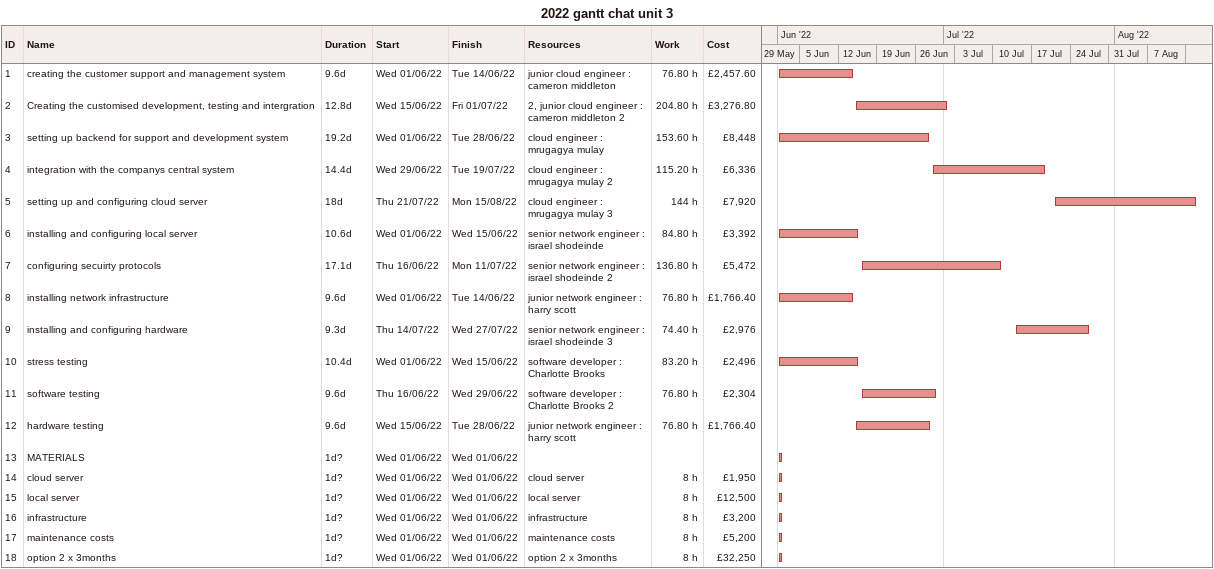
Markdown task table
2022 gantt chat unit 3

| ID | Task | Duration | Start | Finish | Resources | Work (h) | Cost (£) |
|---|---|---|---|---|---|---|---|
| 1 | creating the customer support and management system | 9.6d | 2022-06-01 | 2022-06-14 | junior cloud engineer : cameron middleton | 76.80 | 2457.60 |
| 2 | Creating the customised development, testing and intergration | 12.8d | 2022-06-15 | 2022-07-01 | 2, junior cloud engineer : cameron middleton 2 | 204.80 | 3276.80 |
| 3 | setting up backend for support and development system | 19.2d | 2022-06-01 | 2022-06-28 | cloud engineer : mrugagya mulay | 153.60 | 8448 |
| 4 | integration with the companys central system | 14.4d | 2022-06-29 | 2022-07-19 | cloud engineer : mrugagya mulay 2 | 115.20 | 6336 |
| 5 | setting up and configuring cloud server | 18d | 2022-07-21 | 2022-08-15 | cloud engineer : mrugagya mulay 3 | 144 | 7920 |
| 6 | installing and configuring local server | 10.6d | 2022-06-01 | 2022-06-15 | senior network engineer : israel shodeinde | 84.80 | 3392 |
| 7 | configuring secuirty protocols | 17.1d | 2022-06-16 | 2022-07-11 | senior network engineer : israel shodeinde 2 | 136.80 | 5472 |
| 8 | installing network infrastructure | 9.6d | 2022-06-01 | 2022-06-14 | junior network engineer : harry scott | 76.80 | 1766.40 |
| 9 | installing and configuring hardware | 9.3d | 2022-07-14 | 2022-07-27 | senior network engineer : israel shodeinde 3 | 74.40 | 2976 |
| 10 | stress testing | 10.4d | 2022-06-01 | 2022-06-15 | software developer : Charlotte Brooks | 83.20 | 2496 |
| 11 | software testing | 9.6d | 2022-06-16 | 2022-06-29 | software developer : Charlotte Brooks 2 | 76.80 | 2304 |
| 12 | hardware testing | 9.6d | 2022-06-15 | 2022-06-28 | junior network engineer : harry scott | 76.80 | 1766.40 |
| 13 | MATERIALS | 1d? | 2022-06-01 | 2022-06-01 |  |  |  |
| 14 | cloud server | 1d? | 2022-06-01 | 2022-06-01 | cloud server | 8 | 1950 |
| 15 | local server | 1d? | 2022-06-01 | 2022-06-01 | local server | 8 | 12500 |
| 16 | infrastructure | 1d? | 2022-06-01 | 2022-06-01 | infrastructure | 8 | 3200 |
| 17 | maintenance costs | 1d? | 2022-06-01 | 2022-06-01 | maintenance costs | 8 | 5200 |
| 18 | option 2 x 3months | 1d? | 2022-06-01 | 2022-06-01 | option 2 x 3months | 8 | 32250 |
